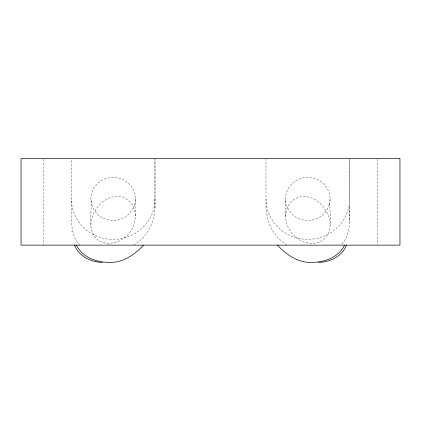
<?xml version="1.0" encoding="UTF-8"?>
<svg xmlns="http://www.w3.org/2000/svg" width="421" height="421" viewBox="0 0 421 421"><rect width="100%" height="100%" fill="white"/><g stroke="black" fill="none" stroke-linecap="round" stroke-linejoin="round"><path stroke-width="0.32" stroke-dasharray="2.1 1.58" d="M154.986 207.737L154.986 159.259L154.986 207.737L153.565 218.936L149.392 229.366L142.751 238.328L134.094 245.133M330.09 198.97C328.327 212.173 334.884 229.329 323.56 239.696C317.355 244.306 308.909 244.043 302.031 241.18C296.289 238.312 291.579 233.744 288.501 228.124C283.88 219.12 285.954 208.674 285.512 198.97M341.91 244.206C347.488 238.323 348.967 229.734 349.593 221.93L349.593 159.259L349.593 198.97A41.79 40.369 0 0 1 307.804 239.339A41.79 40.369 0 0 1 266.009 198.97M90.91 225.014C91.225 213.7 98.382 202.827 108.739 198.259A28.286 23.518 90 0 1 124.342 197.944C140.298 205.548 137.341 228.819 124.342 237.912C116.801 243.696 105.466 245.543 97.435 239.696C86.116 229.329 92.673 212.173 90.91 198.97M285.512 216.336C285.575 208.737 289.643 201.201 296.658 197.949A28.286 23.518 90 0 1 312.261 198.259C322.618 202.827 329.775 213.7 330.09 225.014M71.407 231.418L71.828 231.418M349.172 231.418L349.593 231.418M286.906 245.133L278.249 238.328L271.608 229.366L267.435 218.936L266.009 207.737L266.009 159.259M79.922 245.133C73.77 239.17 72.012 230.161 71.407 221.93L71.407 159.259M377.663 159.259L377.663 244.48M349.593 206.427L349.593 221.93M135.488 198.97L135.488 216.336M43.337 159.259L43.337 245.133M154.986 198.97A41.79 40.369 0 0 1 113.196 239.339A41.79 40.369 0 0 1 71.407 198.97M134.725 204.543L132.499 209.637L128.958 214.194A22.287 21.529 0 0 1 97.435 214.194L93.894 209.584L91.667 204.543A22.287 21.529 0 0 1 113.196 177.441A22.287 21.529 0 0 1 134.725 204.543M329.333 204.543L327.106 209.584L323.56 214.194A22.287 21.529 0 0 1 292.042 214.194L288.501 209.637L286.275 204.543A22.287 21.529 0 0 1 307.804 177.441A22.287 21.529 0 0 1 329.333 204.543"/><path stroke-width="0.63" d="M346.415 245.133C342.226 256.321 330.043 262.172 318.618 262.394M344.52 245.133C338.947 257.147 324.78 262.362 312.261 262.336L311.593 262.394C298.473 262.867 286.948 255.084 278.249 245.969L277.686 245.133M143.314 245.133L142.751 245.969C134.052 255.084 122.527 262.867 109.407 262.394L108.739 262.336C96.22 262.362 82.053 257.147 76.48 245.133M102.382 262.394C90.957 262.172 78.774 256.321 74.585 245.133M399.95 158.606L21.05 158.606L21.05 245.133L399.95 245.133L399.95 158.606"/></g></svg>
